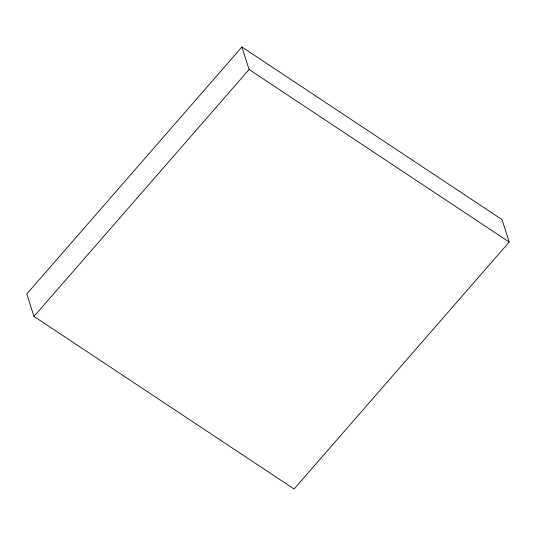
<?xml version="1.0" encoding="UTF-8"?>
<svg xmlns="http://www.w3.org/2000/svg" width="536" height="536" viewBox="0 0 536 536"><rect width="100%" height="100%" fill="white"/><g stroke="black" fill="none" stroke-linecap="round" stroke-linejoin="round"><path stroke-width="0.8" d="M241.91 47.014L26.8 293.949L33.976 316.434L294.09 488.986L509.2 242.051L502.024 219.566L241.91 47.014L249.093 69.506L509.2 242.051M33.976 316.434L249.093 69.506"/></g></svg>
